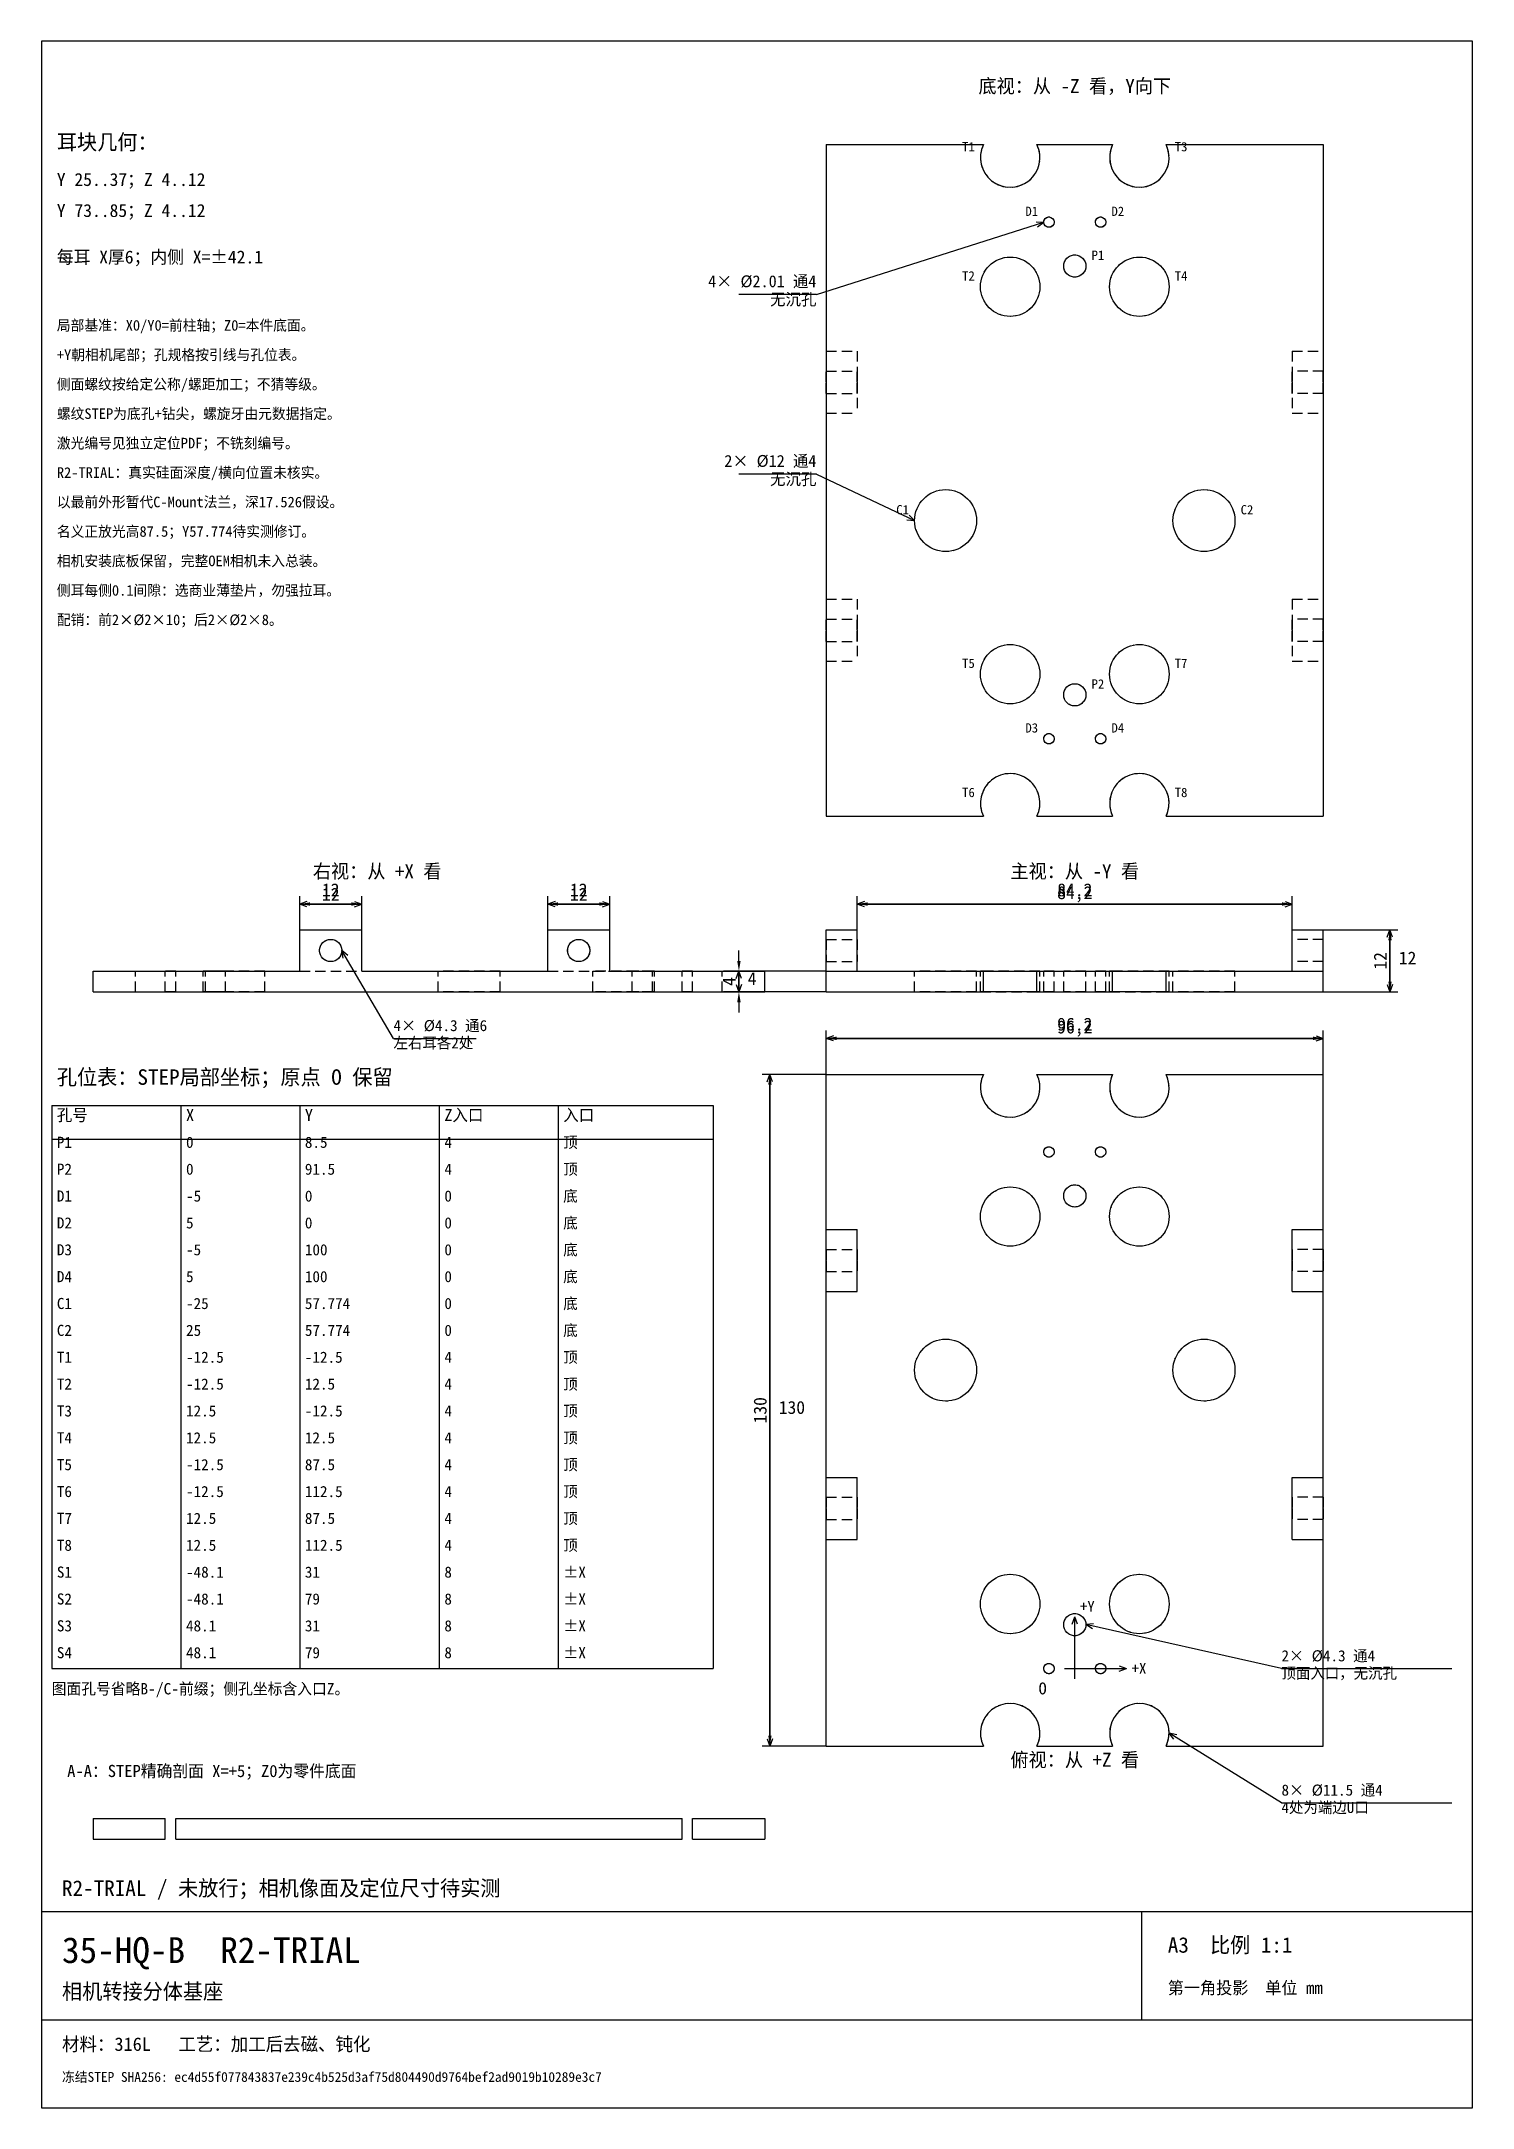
# Model space of a CAD drawing. Header units: millimetres. Extents: x 10 to 287, y 10 to 410.
import ezdxf
from ezdxf.enums import TextEntityAlignment as Align

# ---------------------------------------------------------------- set-up
doc = ezdxf.new("R2010")
doc.units = ezdxf.units.MM
doc.linetypes.add('ZZHIDDEN', pattern=[3, 2, -1])
for name, color, linetype in [('ANNOTATIONS', 3, 'Continuous'), ('DATUM', 1, 'Continuous'), ('DIMENSIONS', 2, 'Continuous'), ('HIDDEN', 8, 'ZZHIDDEN'), ('VISIBLE', 7, 'Continuous')]:
    doc.layers.add(name, color=color, linetype=linetype)
doc.dimstyles.new('ZZ_MM', dxfattribs={"dimtxt": 2.5, "dimasz": 2, "dimexe": 1.5, "dimexo": 1, "dimtad": 1, "dimdec": 3, "dimcen": 2.5, "dimazin": 3, "dimtfac": 1, "dimtmove": 0, "dimatfit": 3})

msp = doc.modelspace()

# ---------------------------------------------------------------- linework, layer by layer
at = {"layer": 'ANNOTATIONS'}
for p, q in [((160, 361), (203.995, 375)), ((202.4963, 375.0629), (203.995, 375)), ((202.8083, 374.0826), (203.995, 375)), ((160, 361), (145, 361)), ((160, 326.226), (145, 326.226)), ((160, 326.226), (179, 317.226)), ((177.5064, 317.3644), (179, 317.226)), ((177.9468, 318.294), (179, 317.226)), ((78.15, 217), (68.15, 234)), ((68.4211, 232.5247), (68.15, 234)), ((69.3078, 233.0463), (68.15, 234)), ((78.15, 217), (94.15, 217)), ((12, 204), (12, 95)), ((12, 204), (140, 204)), ((37, 204), (37, 95)), ((60, 204), (60, 95)), ((87, 204), (87, 95)), ((110, 204), (110, 95)), ((140, 204), (140, 95)), ((12, 197.5), (140, 197.5)), ((213.6375, 103.6931), (212.15, 103.5)), ((250, 95), (212.15, 103.5)), ((213.4121, 102.6894), (212.15, 103.5)), ((12, 95), (140, 95)), ((250, 95), (283, 95)), ((250, 69), (228.25, 82.5)), ((229.1759, 81.3199), (228.25, 82.5)), ((229.7184, 82.1939), (228.25, 82.5)), ((250, 69), (283, 69))]:
    msp.add_line(p, q, dxfattribs=at)
at = {"layer": 'DATUM'}
for p, q in [((209.4857, 103.5909), (210, 105)), ((210, 95), (210, 105)), ((210.5143, 103.5909), (210, 105)), ((210, 93), (210, 97)), ((208, 95), (212, 95)), ((210, 95), (220, 95)), ((218.5909, 95.5143), (220, 95)), ((218.5909, 94.4857), (220, 95))]:
    msp.add_line(p, q, dxfattribs=at)
at = {"layer": 'DIMENSIONS'}
for p, q in [((60, 238), (60, 244)), ((72, 238), (72, 244)), ((108, 238), (108, 244)), ((120, 238), (120, 244)), ((167.9, 238), (167.9, 244)), ((252.1, 238), (252.1, 244)), ((61.4091, 243.5143), (60, 243)), ((72, 243), (60, 243)), ((61.4091, 242.4857), (60, 243)), ((60, 243), (72, 243)), ((70.5909, 243.5143), (72, 243)), ((70.5909, 242.4857), (72, 243)), ((109.4091, 243.5143), (108, 243)), ((120, 243), (108, 243)), ((109.4091, 242.4857), (108, 243)), ((108, 243), (120, 243)), ((118.5909, 243.5143), (120, 243)), ((118.5909, 242.4857), (120, 243)), ((169.3091, 243.5143), (167.9, 243)), ((252.1, 243), (167.9, 243)), ((169.3091, 242.4857), (167.9, 243)), ((167.9, 243), (252.1, 243)), ((250.6909, 243.5143), (252.1, 243)), ((250.6909, 242.4857), (252.1, 243)), ((258.1, 238), (272, 238)), ((270.4857, 236.5909), (271, 238)), ((271, 238), (271, 226)), ((271, 226), (271, 238)), ((271.5143, 236.5909), (271, 238)), ((144.4857, 228.5909), (145, 230)), ((145, 230), (145, 226)), ((145, 226), (145, 230)), ((145.5143, 228.5909), (145, 230)), ((161.9, 230), (146, 230)), ((144.4857, 227.4091), (145, 226)), ((145.5143, 227.4091), (145, 226)), ((161.9, 226), (146, 226)), ((258.1, 226), (272, 226)), ((270.4857, 227.4091), (271, 226)), ((271.5143, 227.4091), (271, 226)), ((161.9, 210), (161.9, 218)), ((163.3091, 217.5143), (161.9, 217)), ((258.1, 217), (161.9, 217)), ((163.3091, 216.4857), (161.9, 217)), ((161.9, 217), (258.1, 217)), ((256.6909, 217.5143), (258.1, 217)), ((256.6909, 216.4857), (258.1, 217)), ((258.1, 210), (258.1, 218)), ((150.4857, 208.5909), (151, 210)), ((151, 210), (151, 80)), ((151, 80), (151, 210)), ((151.5143, 208.5909), (151, 210)), ((161.9, 210), (152, 210)), ((150.4857, 81.4091), (151, 80)), ((151.5143, 81.4091), (151, 80)), ((161.9, 80), (152, 80))]:
    msp.add_line(p, q, dxfattribs=at)
at = {"layer": 'HIDDEN'}
for p, q in [((161.9, 390), (161.9, 350)), ((161.9, 390), (192.3219, 390)), ((202.6781, 390), (217.3219, 390)), ((227.6781, 390), (258.1, 390)), ((258.1, 390), (258.1, 350)), ((161.9, 350), (161.9, 338)), ((161.9, 350), (167.9, 350)), ((167.9, 350), (167.9, 338)), ((252.1, 350), (258.1, 350)), ((252.1, 350), (252.1, 338)), ((258.1, 350), (258.1, 338)), ((161.9, 344), (161.9, 346.15)), ((161.9, 346.15), (161.9, 341.85)), ((161.9, 346.15), (167.9, 346.15)), ((161.9, 341.85), (161.9, 344)), ((167.9, 344), (167.9, 346.15)), ((167.9, 346.15), (167.9, 341.85)), ((167.9, 341.85), (167.9, 344)), ((252.1, 344), (252.1, 346.15)), ((252.1, 346.15), (252.1, 341.85)), ((258.1, 346.15), (252.1, 346.15)), ((252.1, 341.85), (252.1, 344)), ((258.1, 344), (258.1, 346.15)), ((258.1, 346.15), (258.1, 341.85)), ((258.1, 341.85), (258.1, 344)), ((161.9, 341.85), (167.9, 341.85)), ((258.1, 341.85), (252.1, 341.85)), ((161.9, 338), (161.9, 302)), ((161.9, 338), (167.9, 338)), ((252.1, 338), (258.1, 338)), ((258.1, 338), (258.1, 302)), ((161.9, 302), (161.9, 290)), ((161.9, 302), (167.9, 302)), ((167.9, 302), (167.9, 290)), ((252.1, 302), (258.1, 302)), ((252.1, 302), (252.1, 290)), ((258.1, 302), (258.1, 290)), ((161.9, 296), (161.9, 298.15)), ((161.9, 298.15), (161.9, 293.85)), ((161.9, 298.15), (167.9, 298.15)), ((161.9, 293.85), (161.9, 296)), ((167.9, 296), (167.9, 298.15)), ((167.9, 298.15), (167.9, 293.85)), ((167.9, 293.85), (167.9, 296)), ((252.1, 296), (252.1, 298.15)), ((252.1, 298.15), (252.1, 293.85)), ((258.1, 298.15), (252.1, 298.15)), ((252.1, 293.85), (252.1, 296)), ((258.1, 296), (258.1, 298.15)), ((258.1, 298.15), (258.1, 293.85)), ((258.1, 293.85), (258.1, 296)), ((161.9, 293.85), (167.9, 293.85)), ((258.1, 293.85), (252.1, 293.85)), ((161.9, 290), (161.9, 260)), ((161.9, 290), (167.9, 290)), ((252.1, 290), (258.1, 290)), ((258.1, 290), (258.1, 260)), ((161.9, 260), (192.3219, 260)), ((202.6781, 260), (217.3219, 260)), ((227.6781, 260), (258.1, 260)), ((60, 238), (72, 238)), ((60, 230), (60, 238)), ((72, 230), (72, 238)), ((108, 238), (120, 238)), ((108, 230), (108, 238)), ((120, 230), (120, 238)), ((161.9, 230), (161.9, 238)), ((161.9, 238), (167.9, 238)), ((161.9, 236.15), (161.9, 231.85)), ((161.9, 236.15), (167.9, 236.15)), ((167.9, 230), (167.9, 238)), ((167.9, 236.15), (167.9, 231.85)), ((252.1, 230), (252.1, 238)), ((252.1, 238), (258.1, 238)), ((252.1, 231.85), (252.1, 236.15)), ((258.1, 236.15), (252.1, 236.15)), ((258.1, 230), (258.1, 238)), ((258.1, 231.85), (258.1, 236.15)), ((20, 226), (20, 230)), ((20, 230), (60, 230)), ((20, 230), (28.25, 230)), ((28.25, 226), (28.25, 230)), ((36.005, 230), (33.995, 230)), ((33.995, 230), (35, 230)), ((33.995, 226), (33.995, 230)), ((35, 230), (36.005, 230)), ((36.005, 226), (36.005, 230)), ((45.65, 230), (41.35, 230)), ((41.35, 230), (43.5, 230)), ((41.35, 226), (41.35, 230)), ((53.25, 230), (41.75, 230)), ((41.75, 230), (47.5, 230)), ((41.75, 226), (41.75, 230)), ((43.5, 230), (45.65, 230)), ((45.65, 226), (45.65, 230)), ((47.5, 230), (53.25, 230)), ((53.25, 226), (53.25, 230)), ((60, 230), (72, 230)), ((72, 230), (108, 230)), ((98.774, 230), (86.774, 230)), ((86.774, 230), (92.774, 230)), ((86.774, 226), (86.774, 230)), ((92.774, 230), (98.774, 230)), ((98.774, 226), (98.774, 230)), ((108, 230), (120, 230)), ((128.25, 230), (116.75, 230)), ((116.75, 230), (122.5, 230)), ((116.75, 230), (120, 230)), ((116.75, 226), (116.75, 230)), ((120, 230), (150, 230)), ((122.5, 230), (128.25, 230)), ((128.65, 230), (124.35, 230)), ((124.35, 230), (126.5, 230)), ((124.35, 226), (124.35, 230)), ((126.5, 230), (128.65, 230)), ((128.25, 226), (128.25, 230)), ((128.65, 226), (128.65, 230)), ((136.005, 230), (133.995, 230)), ((133.995, 230), (135, 230)), ((133.995, 226), (133.995, 230)), ((135, 230), (136.005, 230)), ((136.005, 226), (136.005, 230)), ((150, 230), (141.75, 230)), ((141.75, 226), (141.75, 230)), ((150, 226), (150, 230)), ((161.9, 231.85), (167.9, 231.85)), ((161.9, 226), (161.9, 230)), ((161.9, 230), (192.3219, 230)), ((161.9, 230), (167.9, 230)), ((191, 230), (179, 230)), ((179, 226), (179, 230)), ((191, 226), (191, 230)), ((192.3219, 230), (191.75, 230)), ((203.25, 230), (191.75, 230)), ((191.75, 226), (191.75, 230)), ((192.3219, 226), (192.3219, 230)), ((202.6781, 230), (203.25, 230)), ((202.6781, 230), (217.3219, 230)), ((202.6781, 226), (202.6781, 230)), ((203.25, 226), (203.25, 230)), ((203.25, 226), (203.25, 230)), ((206.005, 230), (203.995, 230)), ((203.995, 226), (203.995, 230)), ((206.005, 226), (206.005, 230)), ((212.15, 230), (207.85, 230)), ((207.85, 226), (207.85, 230)), ((212.15, 226), (212.15, 230)), ((216.005, 230), (213.995, 230)), ((213.995, 226), (213.995, 230)), ((216.005, 226), (216.005, 230)), ((217.3219, 230), (216.75, 230)), ((228.25, 230), (216.75, 230)), ((216.75, 226), (216.75, 230)), ((217.3219, 226), (217.3219, 230)), ((227.6781, 230), (228.25, 230)), ((227.6781, 230), (258.1, 230)), ((227.6781, 226), (227.6781, 230)), ((228.25, 226), (228.25, 230)), ((228.25, 226), (228.25, 230)), ((241, 230), (229, 230)), ((229, 226), (229, 230)), ((241, 226), (241, 230)), ((258.1, 231.85), (252.1, 231.85)), ((252.1, 230), (258.1, 230)), ((258.1, 226), (258.1, 230)), ((20, 226), (150, 226)), ((20, 226), (28.25, 226)), ((36.005, 226), (33.995, 226)), ((33.995, 226), (35, 226)), ((35, 226), (36.005, 226)), ((45.65, 226), (41.35, 226)), ((41.35, 226), (43.5, 226)), ((53.25, 226), (41.75, 226)), ((41.75, 226), (47.5, 226)), ((43.5, 226), (45.65, 226)), ((47.5, 226), (53.25, 226)), ((98.774, 226), (86.774, 226)), ((86.774, 226), (92.774, 226)), ((92.774, 226), (98.774, 226)), ((128.25, 226), (116.75, 226)), ((116.75, 226), (122.5, 226)), ((122.5, 226), (128.25, 226)), ((128.65, 226), (124.35, 226)), ((124.35, 226), (126.5, 226)), ((126.5, 226), (128.65, 226)), ((136.005, 226), (133.995, 226)), ((133.995, 226), (135, 226)), ((135, 226), (136.005, 226)), ((150, 226), (141.75, 226)), ((161.9, 226), (192.3219, 226)), ((191, 226), (179, 226)), ((192.3219, 226), (191.75, 226)), ((191.75, 226), (203.25, 226)), ((202.6781, 226), (217.3219, 226)), ((203.25, 226), (202.6781, 226)), ((206.005, 226), (203.995, 226)), ((212.15, 226), (207.85, 226)), ((216.005, 226), (213.995, 226)), ((217.3219, 226), (216.75, 226)), ((216.75, 226), (228.25, 226)), ((227.6781, 226), (258.1, 226)), ((228.25, 226), (227.6781, 226)), ((241, 226), (229, 226)), ((161.9, 80), (161.9, 210)), ((161.9, 210), (192.3219, 210)), ((202.6781, 210), (217.3219, 210)), ((227.6781, 210), (258.1, 210)), ((258.1, 80), (258.1, 210)), ((161.9, 180), (167.9, 180)), ((167.9, 168), (167.9, 180)), ((252.1, 168), (252.1, 180)), ((252.1, 180), (258.1, 180)), ((161.9, 171.85), (161.9, 176.15)), ((161.9, 176.15), (161.9, 174)), ((161.9, 176.15), (167.9, 176.15)), ((167.9, 171.85), (167.9, 176.15)), ((167.9, 176.15), (167.9, 174)), ((252.1, 171.85), (252.1, 176.15)), ((252.1, 176.15), (252.1, 174)), ((258.1, 176.15), (252.1, 176.15)), ((258.1, 171.85), (258.1, 176.15)), ((258.1, 176.15), (258.1, 174)), ((161.9, 174), (161.9, 171.85)), ((167.9, 174), (167.9, 171.85)), ((252.1, 174), (252.1, 171.85)), ((258.1, 174), (258.1, 171.85)), ((161.9, 171.85), (167.9, 171.85)), ((161.9, 168), (167.9, 168)), ((258.1, 171.85), (252.1, 171.85)), ((252.1, 168), (258.1, 168)), ((161.9, 132), (167.9, 132)), ((167.9, 120), (167.9, 132)), ((252.1, 120), (252.1, 132)), ((252.1, 132), (258.1, 132)), ((161.9, 123.85), (161.9, 128.15)), ((161.9, 128.15), (161.9, 126)), ((161.9, 128.15), (167.9, 128.15)), ((167.9, 123.85), (167.9, 128.15)), ((167.9, 128.15), (167.9, 126)), ((252.1, 123.85), (252.1, 128.15)), ((252.1, 128.15), (252.1, 126)), ((258.1, 128.15), (252.1, 128.15)), ((258.1, 123.85), (258.1, 128.15)), ((258.1, 128.15), (258.1, 126)), ((161.9, 126), (161.9, 123.85)), ((167.9, 126), (167.9, 123.85)), ((252.1, 126), (252.1, 123.85)), ((258.1, 126), (258.1, 123.85)), ((161.9, 123.85), (167.9, 123.85)), ((161.9, 120), (167.9, 120)), ((258.1, 123.85), (252.1, 123.85)), ((252.1, 120), (258.1, 120)), ((161.9, 80), (192.3219, 80)), ((202.6781, 80), (217.3219, 80)), ((227.6781, 80), (258.1, 80))]:
    msp.add_line(p, q, dxfattribs=at)
for centre, radius in [((205, 375), 1.005), ((215, 375), 1.005), ((197.5, 362.5), 5.75), ((210, 366.5), 2.15), ((222.5, 362.5), 5.75), ((185, 317.226), 6), ((235, 317.226), 6), ((197.5, 287.5), 5.75), ((222.5, 287.5), 5.75), ((210, 283.5), 2.15), ((205, 275), 1.005), ((215, 275), 1.005), ((66, 234), 2.15), ((114, 234), 2.15), ((205, 195), 1.005), ((215, 195), 1.005), ((197.5, 182.5), 5.75), ((210, 186.5), 2.15), ((222.5, 182.5), 5.75), ((185, 152.774), 6), ((235, 152.774), 6), ((197.5, 107.5), 5.75), ((222.5, 107.5), 5.75), ((210, 103.5), 2.15), ((205, 95), 1.005), ((215, 95), 1.005)]:
    msp.add_circle(centre, radius, dxfattribs=at)
for centre, start, end in [((197.5, 387.5), 154.228538, 25.771462), ((222.5, 387.5), 154.228538, 25.771462), ((197.5, 262.5), 334.228538, 205.771462), ((222.5, 262.5), 334.228538, 205.771462), ((197.5, 207.5), 154.228538, 25.771462), ((222.5, 207.5), 154.228538, 25.771462), ((197.5, 82.5), 334.228538, 205.771462), ((222.5, 82.5), 334.228538, 205.771462)]:
    msp.add_arc(centre, 5.75, start, end, dxfattribs=at)
at = {"layer": 'VISIBLE'}
for p, q in [((287, 410), (10, 410)), ((10, 410), (10, 10)), ((287, 10), (287, 410)), ((161.9, 390), (161.9, 260)), ((161.9, 390), (192.3219, 390)), ((202.6781, 390), (217.3219, 390)), ((227.6781, 390), (258.1, 390)), ((258.1, 390), (258.1, 260)), ((161.9, 260), (192.3219, 260)), ((202.6781, 260), (217.3219, 260)), ((227.6781, 260), (258.1, 260)), ((60, 238), (72, 238)), ((60, 230), (60, 238)), ((72, 230), (72, 238)), ((108, 238), (120, 238)), ((108, 230), (108, 238)), ((120, 230), (120, 238)), ((161.9, 230), (161.9, 238)), ((161.9, 238), (167.9, 238)), ((167.9, 230), (167.9, 238)), ((252.1, 230), (252.1, 238)), ((252.1, 238), (258.1, 238)), ((258.1, 230), (258.1, 238)), ((20, 230), (60, 230)), ((20, 226), (20, 230)), ((72, 230), (108, 230)), ((120, 230), (150, 230)), ((120, 230), (122.5, 230)), ((150, 226), (150, 230)), ((161.9, 226), (161.9, 230)), ((161.9, 230), (192.3219, 230)), ((192.3219, 226), (192.3219, 230)), ((192.3219, 230), (202.6781, 230)), ((202.6781, 230), (217.3219, 230)), ((202.6781, 226), (202.6781, 230)), ((217.3219, 230), (227.6781, 230)), ((217.3219, 226), (217.3219, 230)), ((227.6781, 230), (258.1, 230)), ((227.6781, 226), (227.6781, 230)), ((258.1, 226), (258.1, 230)), ((20, 226), (150, 226)), ((161.9, 226), (192.3219, 226)), ((202.6781, 226), (192.3219, 226)), ((202.6781, 226), (217.3219, 226)), ((227.6781, 226), (217.3219, 226)), ((227.6781, 226), (258.1, 226)), ((161.9, 180), (161.9, 210)), ((161.9, 210), (192.3219, 210)), ((202.6781, 210), (217.3219, 210)), ((227.6781, 210), (258.1, 210)), ((258.1, 180), (258.1, 210)), ((161.9, 168), (161.9, 180)), ((161.9, 180), (167.9, 180)), ((167.9, 168), (167.9, 180)), ((252.1, 168), (252.1, 180)), ((252.1, 180), (258.1, 180)), ((258.1, 168), (258.1, 180)), ((161.9, 132), (161.9, 168)), ((161.9, 168), (167.9, 168)), ((252.1, 168), (258.1, 168)), ((258.1, 132), (258.1, 168)), ((161.9, 120), (161.9, 132)), ((161.9, 132), (167.9, 132)), ((167.9, 120), (167.9, 132)), ((252.1, 120), (252.1, 132)), ((252.1, 132), (258.1, 132)), ((258.1, 120), (258.1, 132)), ((161.9, 80), (161.9, 120)), ((161.9, 120), (167.9, 120)), ((252.1, 120), (258.1, 120)), ((258.1, 80), (258.1, 120)), ((161.9, 80), (192.3219, 80)), ((202.6781, 80), (217.3219, 80)), ((227.6781, 80), (258.1, 80)), ((20, 66), (33.995, 66)), ((20, 66), (20, 62)), ((33.995, 62), (33.995, 66)), ((36.005, 66), (133.995, 66)), ((36.005, 62), (36.005, 66)), ((133.995, 62), (133.995, 66)), ((136.005, 66), (150, 66)), ((136.005, 62), (136.005, 66)), ((150, 66), (150, 62)), ((20, 62), (33.995, 62)), ((36.005, 62), (133.995, 62)), ((136.005, 62), (150, 62)), ((10, 48), (287, 48)), ((223, 27), (223, 48)), ((10, 27), (287, 27)), ((10, 10), (287, 10))]:
    msp.add_line(p, q, dxfattribs=at)
for centre, radius in [((205, 375), 1.005), ((215, 375), 1.005), ((197.5, 362.5), 5.75), ((210, 366.5), 2.15), ((222.5, 362.5), 5.75), ((185, 317.226), 6), ((235, 317.226), 6), ((197.5, 287.5), 5.75), ((222.5, 287.5), 5.75), ((210, 283.5), 2.15), ((205, 275), 1.005), ((215, 275), 1.005), ((66, 234), 2.15), ((114, 234), 2.15), ((205, 195), 1.005), ((215, 195), 1.005), ((197.5, 182.5), 5.75), ((210, 186.5), 2.15), ((222.5, 182.5), 5.75), ((185, 152.774), 6), ((235, 152.774), 6), ((197.5, 107.5), 5.75), ((222.5, 107.5), 5.75), ((210, 103.5), 2.15), ((205, 95), 1.005), ((215, 95), 1.005)]:
    msp.add_circle(centre, radius, dxfattribs=at)
for centre, start, end in [((197.5, 387.5), 154.228538, 25.771462), ((222.5, 387.5), 154.228538, 25.771462), ((197.5, 262.5), 334.228538, 205.771462), ((222.5, 262.5), 334.228538, 205.771462), ((197.5, 207.5), 154.228538, 25.771462), ((222.5, 207.5), 154.228538, 25.771462), ((197.5, 82.5), 334.228538, 205.771462), ((222.5, 82.5), 334.228538, 205.771462)]:
    msp.add_arc(centre, 5.75, start, end, dxfattribs=at)

# ---------------------------------------------------------------- texts
at = {"layer": 'ANNOTATIONS'}
for s, p in [('底视：从 -Z 看，Y向下', (210, 400)), ('右视：从 +X 看', (75, 248)), ('主视：从 -Y 看', (210, 248)), ('俯视：从 +Z 看', (210, 76))]:
    msp.add_text(s, height=2.7, dxfattribs=at).set_placement(p, align=Align.CENTER)
for s, height, p in [('耳块几何：', 3, (13, 389)), ('T3', 1.8, (229.35, 388.7)), ('Y 25..37；Z 4..12', 2.5, (13, 382)), ('Y 73..85；Z 4..12', 2.5, (13, 376)), ('D2', 1.8, (217.105, 376.2)), ('每耳 X厚6；内侧 X=±42.1', 2.5, (13, 367)), ('P1', 1.8, (213.25, 367.7)), ('T4', 1.8, (229.35, 363.7)), ('局部基准：X0/Y0=前柱轴；Z0=本件底面。', 2.05, (13, 354)), ('+Y朝相机尾部；孔规格按引线与孔位表。', 2.05, (13, 348.3)), ('侧面螺纹按给定公称/螺距加工；不猜等级。', 2.05, (13, 342.6)), ('螺纹STEP为底孔+钻尖，螺旋牙由元数据指定。', 2.05, (13, 336.9)), ('激光编号见独立定位PDF；不铣刻编号。', 2.05, (13, 331.2)), ('R2-TRIAL：真实硅面深度/横向位置未核实。', 2.05, (13, 325.5)), ('以最前外形暂代C-Mount法兰，深17.526假设。', 2.05, (13, 319.8)), ('C2', 1.8, (242.1, 318.426)), ('名义正放光高87.5；Y57.774待实测修订。', 2.05, (13, 314.1)), ('相机安装底板保留，完整OEM相机未入总装。', 2.05, (13, 308.4)), ('侧耳每侧0.1间隙：选商业薄垫片，勿强拉耳。', 2.05, (13, 302.7)), ('配销：前2×Ø2×10；后2×Ø2×8。', 2.05, (13, 297)), ('T7', 1.8, (229.35, 288.7)), ('P2', 1.8, (213.25, 284.7)), ('D4', 1.8, (217.105, 276.2)), ('T8', 1.8, (229.35, 263.7)), ('4× Ø4.3 通6', 2.15, (78.15, 218.4)), ('左右耳各2处', 2.15, (78.15, 215.05)), ('孔位表：STEP局部坐标；原点 O 保留', 3, (13, 208)), ('孔号', 2.3, (13, 201)), ('X', 2.3, (38, 201)), ('Y', 2.3, (61, 201)), ('Z入口', 2.3, (88, 201)), ('入口', 2.3, (111, 201)), ('P1', 2.15, (13, 195.8)), ('0', 2.15, (38, 195.8)), ('8.5', 2.15, (61, 195.8)), ('4', 2.15, (88, 195.8)), ('顶', 2.15, (111, 195.8)), ('P2', 2.15, (13, 190.6)), ('0', 2.15, (38, 190.6)), ('91.5', 2.15, (61, 190.6)), ('4', 2.15, (88, 190.6)), ('顶', 2.15, (111, 190.6)), ('D1', 2.15, (13, 185.4)), ('-5', 2.15, (38, 185.4)), ('0', 2.15, (61, 185.4)), ('0', 2.15, (88, 185.4)), ('底', 2.15, (111, 185.4)), ('D2', 2.15, (13, 180.2)), ('5', 2.15, (38, 180.2)), ('0', 2.15, (61, 180.2)), ('0', 2.15, (88, 180.2)), ('底', 2.15, (111, 180.2)), ('D3', 2.15, (13, 175)), ('-5', 2.15, (38, 175)), ('100', 2.15, (61, 175)), ('0', 2.15, (88, 175)), ('底', 2.15, (111, 175)), ('底', 2.15, (111, 169.8)), ('D4', 2.15, (13, 169.8)), ('5', 2.15, (38, 169.8)), ('100', 2.15, (61, 169.8)), ('0', 2.15, (88, 169.8)), ('C1', 2.15, (13, 164.6)), ('-25', 2.15, (38, 164.6)), ('57.774', 2.15, (61, 164.6)), ('0', 2.15, (88, 164.6)), ('底', 2.15, (111, 164.6)), ('C2', 2.15, (13, 159.4)), ('25', 2.15, (38, 159.4)), ('57.774', 2.15, (61, 159.4)), ('0', 2.15, (88, 159.4)), ('底', 2.15, (111, 159.4)), ('T1', 2.15, (13, 154.2)), ('-12.5', 2.15, (38, 154.2)), ('-12.5', 2.15, (61, 154.2)), ('4', 2.15, (88, 154.2)), ('顶', 2.15, (111, 154.2)), ('T2', 2.15, (13, 149)), ('-12.5', 2.15, (38, 149)), ('12.5', 2.15, (61, 149)), ('4', 2.15, (88, 149)), ('顶', 2.15, (111, 149)), ('T3', 2.15, (13, 143.8)), ('12.5', 2.15, (38, 143.8)), ('-12.5', 2.15, (61, 143.8)), ('4', 2.15, (88, 143.8)), ('顶', 2.15, (111, 143.8)), ('T4', 2.15, (13, 138.6)), ('12.5', 2.15, (38, 138.6)), ('12.5', 2.15, (61, 138.6)), ('4', 2.15, (88, 138.6)), ('顶', 2.15, (111, 138.6)), ('T5', 2.15, (13, 133.4)), ('-12.5', 2.15, (38, 133.4)), ('87.5', 2.15, (61, 133.4)), ('4', 2.15, (88, 133.4)), ('顶', 2.15, (111, 133.4)), ('T6', 2.15, (13, 128.2)), ('-12.5', 2.15, (38, 128.2)), ('112.5', 2.15, (61, 128.2)), ('4', 2.15, (88, 128.2)), ('顶', 2.15, (111, 128.2)), ('T7', 2.15, (13, 123)), ('12.5', 2.15, (38, 123)), ('87.5', 2.15, (61, 123)), ('4', 2.15, (88, 123)), ('顶', 2.15, (111, 123)), ('顶', 2.15, (111, 117.8)), ('T8', 2.15, (13, 117.8)), ('12.5', 2.15, (38, 117.8)), ('112.5', 2.15, (61, 117.8)), ('4', 2.15, (88, 117.8)), ('S1', 2.15, (13, 112.6)), ('-48.1', 2.15, (38, 112.6)), ('31', 2.15, (61, 112.6)), ('8', 2.15, (88, 112.6)), ('±X', 2.15, (111, 112.6)), ('S2', 2.15, (13, 107.4)), ('-48.1', 2.15, (38, 107.4)), ('79', 2.15, (61, 107.4)), ('8', 2.15, (88, 107.4)), ('±X', 2.15, (111, 107.4)), ('+Y', 2.1, (211, 106)), ('S3', 2.15, (13, 102.2)), ('48.1', 2.15, (38, 102.2)), ('31', 2.15, (61, 102.2)), ('8', 2.15, (88, 102.2)), ('±X', 2.15, (111, 102.2)), ('S4', 2.15, (13, 97)), ('48.1', 2.15, (38, 97)), ('79', 2.15, (61, 97)), ('8', 2.15, (88, 97)), ('±X', 2.15, (111, 97)), ('+X', 2.1, (221, 94)), ('2× Ø4.3 通4', 2.15, (250, 96.4)), ('图面孔号省略B-/C-前缀；侧孔坐标含入口Z。', 2.2, (12, 90)), ('O', 2.3, (203, 90)), ('顶面入口，无沉孔', 2.15, (250, 93.05)), ('A-A：STEP精确剖面 X=+5；Z0为零件底面', 2.35, (15, 74)), ('8× Ø11.5 通4', 2.15, (250, 70.4)), ('4处为端边U口', 2.15, (250, 67.05)), ('R2-TRIAL / 未放行；相机像面及定位尺寸待实测', 3, (14, 51)), ('35-HQ-B  R2-TRIAL', 5, (14, 38)), ('A3  比例 1:1', 3, (228, 40)), ('相机转接分体基座', 3, (14, 31)), ('第一角投影  单位 mm', 2.4, (228, 32)), ('材料：316L   工艺：加工后去磁、钝化', 2.6, (14, 21)), ('冻结STEP SHA256: ec4d55f077843837e239c4b525d3af75d804490d9764bef2ad9019b10289e3c7', 1.9, (14, 15))]:
    msp.add_text(s, height=height, dxfattribs=at).set_placement(p)
for s, height, p in [('T1', 1.8, (190.65, 388.7)), ('D1', 1.8, (202.895, 376.2)), ('4× Ø2.01 通4', 2.3, (160, 362.4)), ('T2', 1.8, (190.65, 363.7)), ('无沉孔', 2.3, (160, 358.9)), ('2× Ø12 通4', 2.3, (160, 327.626)), ('无沉孔', 2.3, (160, 324.126)), ('C1', 1.8, (177.9, 318.426)), ('T5', 1.8, (190.65, 288.7)), ('D3', 1.8, (202.895, 276.2)), ('T6', 1.8, (190.65, 263.7))]:
    msp.add_text(s, height=height, dxfattribs=at).set_placement(p, align=Align.RIGHT)
at = {"layer": 'DIMENSIONS'}
for s, p in [('12', (66, 244.5)), ('12', (114, 244.5)), ('84.2', (210, 244.5)), ('96.2', (210, 218.5))]:
    msp.add_text(s, height=2.5, dxfattribs=at).set_placement(p, align=Align.CENTER)
for s, p in [('12', (272.7, 231.3)), ('4', (146.7, 227.3)), ('130', (152.7, 144.3))]:
    msp.add_text(s, height=2.5, dxfattribs=at).set_placement(p)

# ---------------------------------------------------------------- dimensions: what is measured, and where the dimension line sits
for base, p1, p2 in [((60, 243), (60, 238), (72, 238)), ((108, 243), (108, 238), (120, 238)), ((167.9, 243), (167.9, 238), (252.1, 238)), ((161.9, 217), (161.9, 210), (258.1, 210))]:
    msp.add_linear_dim(base=base, p1=p1, p2=p2, dimstyle='ZZ_MM', dxfattribs=at).render()
for base, p1, p2 in [((271, 226), (258.1, 226), (258.1, 238)), ((145, 226), (161.9, 226), (161.9, 230)), ((151, 80), (161.9, 80), (161.9, 210))]:
    msp.add_linear_dim(base=base, p1=p1, p2=p2, angle=90, dimstyle='ZZ_MM', dxfattribs=at).render()

doc.saveas('drawing.dxf')
